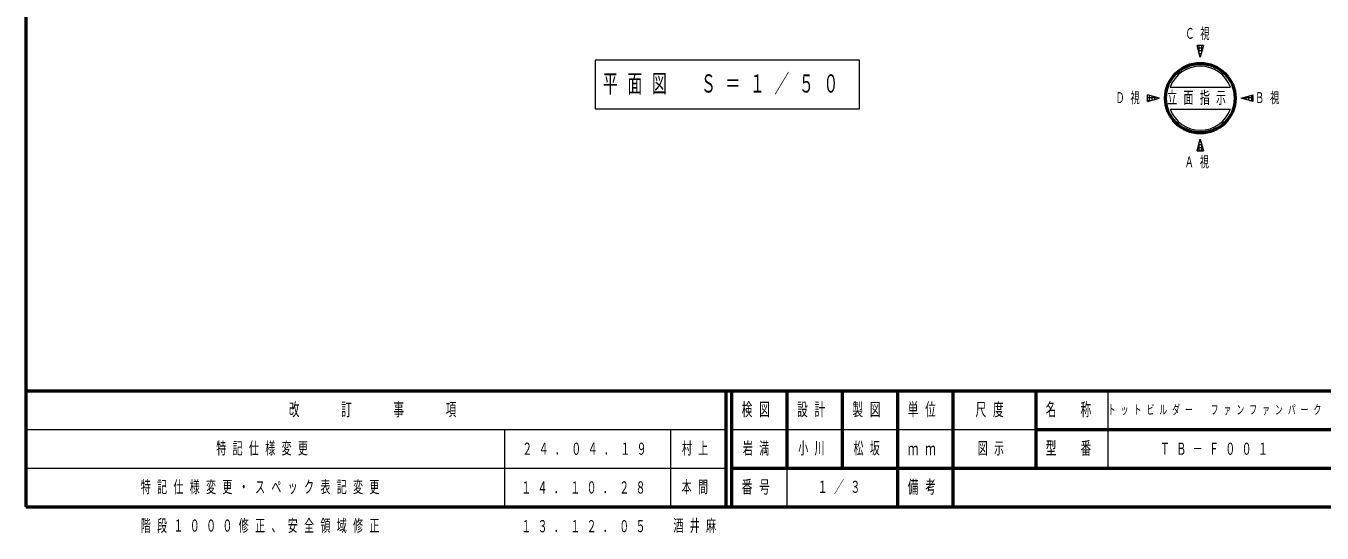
# Model space of a CAD drawing. Units: millimetres on the paper. Extents: x -365 to 0, y -594 to 257.
# Drawn here: x -365 to -130.8, y -4.7 to 87 of the extents above; entities that cross this region are included whole.
import ezdxf

# ---------------------------------------------------------------- set-up
doc = ezdxf.new("R2010")
doc.units = ezdxf.units.MM
doc.layers.add('LY_1', color=140, linetype='Continuous', lineweight=50)
doc.styles.add('ＭＳ ゴシック', font='')
doc.styles.get('ＭＳ ゴシック').set_extended_font_data('MS Gothic')

msp = doc.modelspace()

# ---------------------------------------------------------------- linework, layer by layer
at = {"layer": 'LY_1', "color": 7}
for p, q in [((-365, 257), (-365, 0)), ((-365, 21), (0, 21)), ((-365, 0), (0, 0))]:
    msp.add_line(p, q, dxfattribs=at)
at = {"layer": 'LY_1', "color": 7, "lineweight": 13}
for p, q in [((-152.792, 81.289), (-153.371, 83.449)), ((-152.214, 83.449), (-153.371, 83.449)), ((-153.251, 83), (-152.334, 83)), ((-153.117, 82.5), (-152.468, 82.5)), ((-153, 82.064), (-153, 83.449)), ((-152.983, 82), (-152.602, 82)), ((-152.214, 83.449), (-152.792, 81.289)), ((-152.5, 82.38), (-152.5, 83.449)), ((-262.147, 80.772), (-262.147, 71.972)), ((-214.347, 80.772), (-262.147, 80.772)), ((-214.347, 71.972), (-214.347, 80.772)), ((-152.849, 81.5), (-152.736, 81.5)), ((-158.221, 75.903), (-147.363, 75.903)), ((-160.178, 73.903), (-162.338, 74.482)), ((-162.338, 73.325), (-162.338, 74.482)), ((-162.338, 74), (-160.539, 74)), ((-162.338, 73.325), (-160.178, 73.903)), ((-162.338, 73.5), (-161.683, 73.5)), ((-162, 73.415), (-162, 74.392)), ((-161.5, 73.549), (-161.5, 74.258)), ((-161, 73.683), (-161, 74.124)), ((-160.5, 73.817), (-160.5, 73.99)), ((-145.407, 73.903), (-143.247, 74.482)), ((-143.247, 73.325), (-145.407, 73.903)), ((-145.046, 74), (-143.247, 74)), ((-145, 73.794), (-145, 74.012)), ((-144.5, 73.66), (-144.5, 74.146)), ((-144, 73.526), (-144, 74.28)), ((-143.901, 73.5), (-143.247, 73.5)), ((-143.5, 73.392), (-143.5, 74.414)), ((-143.247, 73.325), (-143.247, 74.482)), ((-262.147, 71.972), (-214.347, 71.972)), ((-158.221, 71.903), (-147.363, 71.903)), ((-153.371, 64.358), (-152.792, 66.518)), ((-153, 64.358), (-153, 65.743)), ((-152.931, 66), (-152.654, 66)), ((-152.797, 66.5), (-152.788, 66.5)), ((-152.792, 66.518), (-152.214, 64.358)), ((-153.371, 64.358), (-152.214, 64.358)), ((-153.333, 64.5), (-152.252, 64.5)), ((-153.199, 65), (-152.386, 65)), ((-153.065, 65.5), (-152.52, 65.5)), ((-152.5, 64.358), (-152.5, 65.426)), ((-169.5, 21), (-169.5, 7)), ((-365, 14), (-238.5, 14)), ((-278.5, 14), (-278.5, 0)), ((-248.5, 14), (-248.5, 0)), ((-237.5, 14), (-182.5, 14)), ((-365, 7), (-238.5, 7)), ((-227.5, 7), (-227.5, 0))]:
    msp.add_line(p, q, dxfattribs=at)
at = {"layer": 'LY_1'}
for p, q in [((-238.5, 21), (-238.5, 0)), ((-237.5, 21), (-237.5, 0)), ((-227.5, 21), (-227.5, 7)), ((-217.5, 21), (-217.5, 7)), ((-207.5, 21), (-207.5, 0)), ((-197.5, 21), (-197.5, 7)), ((-182.5, 21), (-182.5, 7)), ((-182.5, 14), (-70, 14)), ((-237.5, 7), (0, 7)), ((-197.5, 7), (-197.5, 0))]:
    msp.add_line(p, q, dxfattribs=at)
msp.add_circle((-152.792, 73.903), 6.286, dxfattribs=at)
at = {"layer": 'LY_1', "color": 7, "lineweight": 13}
for start, end in [(20.22325, 159.77675), (200.22325, 339.77675)]:
    msp.add_arc((-152.792, 73.903), 5.786, start, end, dxfattribs=at)

# ---------------------------------------------------------------- texts
at = {"layer": 'LY_1', "color": 7, "style": 'ＭＳ ゴシック'}
for s, insert, char_height, attachment_point in [('\\T1.64;\\W0.6;Ｃ視', (-152.792, 85.509), 1.979, 5), ('\\T1.64;\\W0.6;平面図\u3000Ｓ＝１／５０', (-260.747, 76.372), 3.299, 4), ('\\T1.64;\\W0.6;Ｄ視', (-165.398, 73.903), 1.979, 5), ('\\T1.64;\\W0.6;立面指示', (-158.792, 73.903), 2.199, 4), ('\\T1.64;\\W0.6;Ｂ視', (-140.187, 73.903), 1.979, 5), ('\\T1.64;\\W0.6;Ａ視', (-152.892, 62.298), 1.979, 5), ('\\T1.64;\\W0.6;改\u3000\u3000訂\u3000\u3000事\u3000\u3000項', (-301.75, 17.5), 2.346, 5), ('\\T1.64;\\W0.6;検図', (-232.5, 17.5), 2.346, 5), ('\\T1.64;\\W0.6;設計', (-222.5, 17.5), 2.346, 5), ('\\T1.64;\\W0.6;製図', (-212.5, 17.5), 2.346, 5), ('\\T1.64;\\W0.6;単位', (-202.5, 17.5), 2.346, 5), ('\\T1.64;\\W0.6;尺度', (-190.25, 17.5), 2.346, 5), ('\\T1.64;\\W0.6;名\u3000称', (-176, 17.5), 2.346, 5), ('\\T1.64;\\W0.6;トットビルダー\u3000ファンファンパーク', (-149.75, 17.5), 1.686, 5), ('\\T1.64;\\W0.6;特記仕様変更', (-321.75, 10.5), 2.199, 5), ('\\T1.64;\\W0.6;村上', (-243.5, 10.5), 2.199, 5), ('\\T1.64;\\W0.6;岩満', (-232.5, 10.5), 2.199, 5), ('\\T1.64;\\W0.6;小川', (-222.5, 10.5), 2.199, 5), ('\\T1.64;\\W0.6;松坂', (-212.5, 10.5), 2.199, 5), ('\\T1.64;\\W0.6;図示', (-193, 10.5), 2.199, 4), ('\\T1.64;\\W0.6;型\u3000番', (-176, 10.5), 2.346, 5), ('\\T1.64;\\W0.6;２４．０４．１９', (-263.5, 10.5), 2.199, 5), ('\\T1.64;\\W0.6;ｍｍ', (-202.5, 10.5), 2.346, 5), ('\\T1.64;\\W0.6;ＴＢ－Ｆ００１', (-149.75, 10.5), 2.199, 5), ('\\T1.64;\\W0.6;特記仕様変更・スペック表記変更', (-344.25, 3.5), 2.199, 4), ('\\T1.64;\\W0.6;本間', (-246.5, 3.5), 2.199, 4), ('\\T1.64;\\W0.6;番号', (-232.5, 3.5), 2.346, 5), ('\\T1.64;\\W0.6;１／３', (-217.5, 3.5), 2.199, 5), ('\\T1.64;\\W0.6;備考', (-202.5, 3.5), 2.346, 5), ('\\T1.64;\\W0.6;１４．１０．２８', (-275.5, 3.5), 2.199, 4), ('\\T1.64;\\W0.6;階段１０００修正、安全領域修正', (-344.25, -3.5), 2.199, 4), ('\\T1.64;\\W0.6;１３．１２．０５', (-275.5, -3.5), 2.199, 4), ('\\T1.64;\\W0.6;酒井麻', (-248, -3.5), 2.199, 4)]:
    msp.add_mtext(s, dxfattribs=dict(at, insert=insert, char_height=char_height, attachment_point=attachment_point))

doc.saveas('drawing.dxf')
